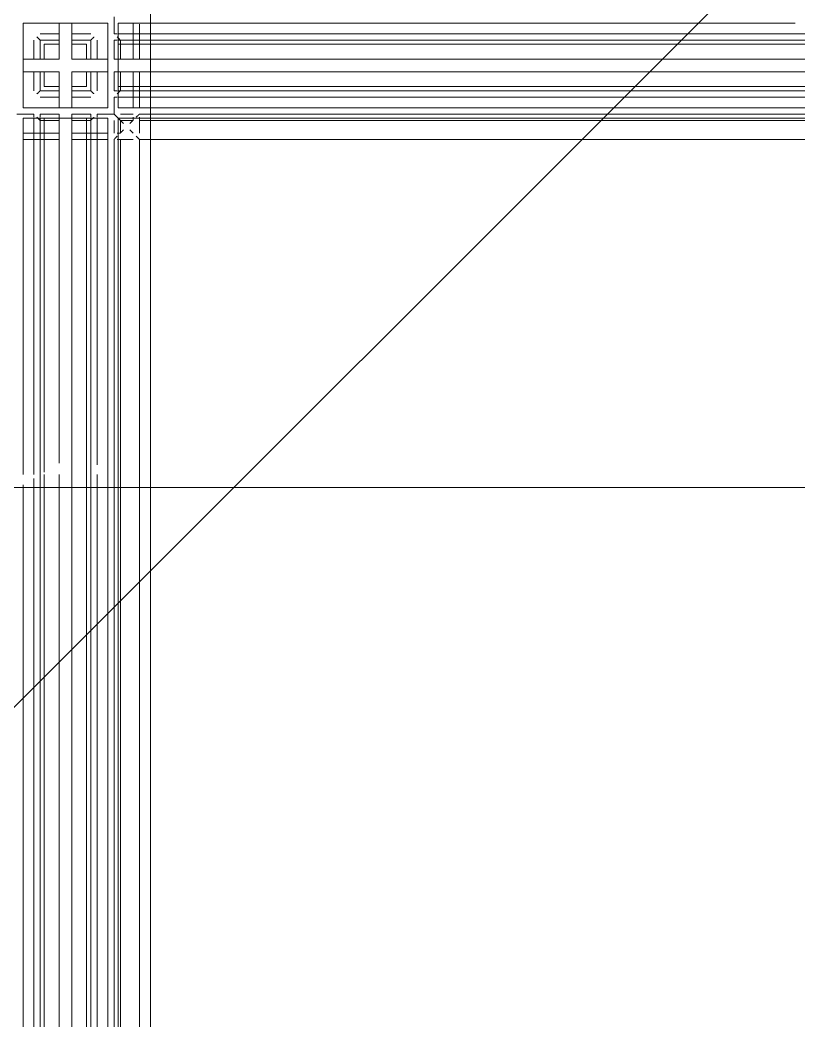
# Model space of a CAD drawing. Header units: millimetres. Extents: x -57519 to 497916, y -349472 to 446842.
# Drawn here: x 313866.2 to 314234.9, y 49255.2 to 49729 of the extents above; entities that cross this region are included whole.
import ezdxf

# ---------------------------------------------------------------- set-up
doc = ezdxf.new("R2010")
doc.units = ezdxf.units.MM
for name, color, linetype, lineweight in [('A-CLNG', 13, 'Continuous', 5), ('A-DETL-GENF', 92, 'Continuous', 5), ('A-FLOR-PATT', 8, 'Continuous', 5)]:
    doc.layers.add(name, color=color, linetype=linetype, lineweight=lineweight)

# ---------------------------------------------------------------- blocks, each defined once
blk = doc.blocks.new('Ceilings 10 - Ceilings 10-14177161-SITE COVERAGE')
at = {"layer": 'A-CLNG'}
for p, q in [((65147.29, 49730.49), (65147.29, 49722.49)), ((65104.29, 49727.49), (65144.29, 49727.49)), ((65104.29, 49687.49), (65104.29, 49727.49)), ((65104.29, 49727.49), (65104.29, 49687.49)), ((65144.29, 49727.49), (65104.29, 49727.49)), ((65121.29, 49720.99), (65121.29, 49727.49)), ((65121.29, 49727.49), (65121.29, 49710.49)), ((65121.29, 49710.49), (65121.29, 49727.49)), ((65127.29, 49727.49), (65127.29, 49720.99)), ((65127.29, 49710.49), (65127.29, 49727.49)), ((65127.29, 49727.49), (65127.29, 49710.49)), ((65144.29, 49727.49), (65144.29, 49687.49)), ((65144.29, 49687.49), (65144.29, 49727.49)), ((65149.29, 49687.49), (65149.29, 49727.49)), ((65149.29, 49727.49), (65469.67, 49727.49)), ((65149.29, 49727.49), (65149.29, 49687.49)), ((65469.67, 49727.49), (65149.29, 49727.49)), ((65156.29, 49720.99), (65156.29, 49727.16)), ((65156.29, 49727.16), (65156.29, 49710.49)), ((65159.29, 49727.02), (65159.29, 49720.99)), ((65159.29, 49710.49), (65159.29, 49727.02)), ((65109.29, 49717.49), (65109.29, 49719.49)), ((65109.29, 49710.49), (65109.29, 49719.49)), ((65114.29, 49722.49), (65112.29, 49722.49)), ((65121.29, 49722.49), (65112.29, 49722.49)), ((65112.29, 49719.49), (65121.29, 49719.49)), ((65112.29, 49710.49), (65112.29, 49719.49)), ((65112.29, 49719.49), (65121.29, 49719.49)), ((65112.29, 49719.49), (65112.29, 49710.49)), ((65121.29, 49722.49), (65114.29, 49722.49)), ((65121.29, 49722.49), (65121.29, 49717.49)), ((65121.29, 49719.49), (65121.29, 49720.99)), ((65121.29, 49717.49), (65121.29, 49719.49)), ((65136.29, 49722.49), (65127.29, 49722.49)), ((65127.29, 49717.49), (65127.29, 49722.49)), ((65134.29, 49722.49), (65127.29, 49722.49)), ((65127.29, 49720.99), (65127.29, 49719.49)), ((65127.29, 49719.49), (65136.29, 49719.49)), ((65127.29, 49719.49), (65136.29, 49719.49)), ((65127.29, 49719.49), (65127.29, 49717.49)), ((65136.29, 49722.49), (65134.29, 49722.49)), ((65136.29, 49719.49), (65136.29, 49710.49)), ((65136.29, 49710.49), (65136.29, 49719.49)), ((65139.29, 49719.49), (65139.29, 49717.49)), ((65139.29, 49710.49), (65139.29, 49719.49)), ((65147.29, 49722.49), (65148.79, 49722.49)), ((65148.79, 49719.49), (65147.29, 49719.49)), ((65147.29, 49710.49), (65147.29, 49719.49)), ((65149.29, 49722.49), (65157.79, 49722.49)), ((65159.29, 49722.49), (65149.29, 49722.49)), ((65157.79, 49719.49), (65149.29, 49719.49)), ((65149.29, 49719.49), (66009.29, 49719.49)), ((65156.29, 49722.49), (65150.29, 49722.49)), ((65151.79, 49722.49), (65150.29, 49722.49)), ((65150.29, 49719.49), (65156.29, 49719.49)), ((65150.29, 49710.49), (65150.29, 49719.49)), ((65150.29, 49719.49), (65151.79, 49719.49)), ((65154.79, 49722.49), (65151.79, 49722.49)), ((65151.79, 49719.49), (65154.79, 49719.49)), ((65156.29, 49722.49), (65154.79, 49722.49)), ((65154.79, 49719.49), (65155.85, 49719.49)), ((65155.85, 49719.49), (65156.29, 49719.49)), ((65156.29, 49719.49), (65156.29, 49720.99)), ((65157.79, 49722.49), (65158.18, 49722.49)), ((65159.29, 49719.49), (65157.79, 49719.49)), ((65158.18, 49722.49), (65159.24, 49722.49)), ((65159.24, 49722.49), (65159.29, 49722.49)), ((65999.29, 49722.49), (65159.29, 49722.49)), ((65999.29, 49722.49), (65159.29, 49722.49)), ((65159.29, 49720.99), (65159.29, 49719.49)), ((65159.29, 49719.49), (65999.29, 49719.49)), ((65109.29, 49710.49), (65109.29, 49717.49)), ((65114.29, 49717.49), (65121.29, 49717.49)), ((65114.29, 49717.49), (65114.29, 49710.49)), ((65121.29, 49717.49), (65114.29, 49717.49)), ((65114.29, 49710.49), (65114.29, 49717.49)), ((65127.29, 49717.49), (65134.29, 49717.49)), ((65134.29, 49717.49), (65127.29, 49717.49)), ((65134.29, 49717.49), (65134.29, 49710.49)), ((65134.29, 49710.49), (65134.29, 49717.49)), ((65139.29, 49717.49), (65139.29, 49710.49)), ((65149.29, 49717.49), (65751.29, 49717.49)), ((65751.29, 49717.49), (65149.29, 49717.49)), ((65110.79, 49710.49), (65104.29, 49710.49)), ((65104.29, 49710.49), (65121.29, 49710.49)), ((65121.29, 49710.49), (65104.29, 49710.49)), ((65109.29, 49710.49), (65114.29, 49710.49)), ((65112.29, 49710.49), (65110.79, 49710.49)), ((65114.29, 49710.49), (65112.29, 49710.49)), ((65127.29, 49710.49), (65144.29, 49710.49)), ((65144.29, 49710.49), (65127.29, 49710.49)), ((65136.29, 49710.49), (65134.29, 49710.49)), ((65134.29, 49710.49), (65139.29, 49710.49)), ((65136.49, 49710.49), (65136.29, 49710.49)), ((65137.79, 49710.49), (65136.49, 49710.49)), ((65144.29, 49710.49), (65137.79, 49710.49)), ((65147.29, 49710.49), (65148.79, 49710.49)), ((65149.18, 49710.49), (65148.79, 49710.49)), ((65150.29, 49710.49), (65149.18, 49710.49)), ((65149.29, 49710.49), (65156.29, 49710.49)), ((65149.29, 49710.49), (65157.79, 49710.49)), ((66009.29, 49710.49), (65149.29, 49710.49)), ((65151.79, 49710.49), (65150.29, 49710.49)), ((65154.79, 49710.49), (65151.79, 49710.49)), ((65156.29, 49710.49), (65154.79, 49710.49)), ((65157.79, 49710.49), (65159.24, 49710.49)), ((65159.24, 49710.49), (65159.29, 49710.49)), ((65159.29, 49710.49), (65999.29, 49710.49)), ((65104.29, 49704.49), (65121.29, 49704.49)), ((65104.29, 49704.49), (65110.79, 49704.49)), ((65121.29, 49704.49), (65104.29, 49704.49)), ((65114.29, 49704.49), (65109.29, 49704.49)), ((65109.29, 49697.49), (65109.29, 49704.49)), ((65109.29, 49695.49), (65109.29, 49704.49)), ((65110.79, 49704.49), (65111.85, 49704.49)), ((65111.85, 49704.49), (65112.29, 49704.49)), ((65112.29, 49695.49), (65112.29, 49704.49)), ((65112.29, 49704.49), (65114.29, 49704.49)), ((65112.29, 49704.49), (65112.29, 49695.49)), ((65114.29, 49704.49), (65114.29, 49697.49)), ((65114.29, 49697.49), (65114.29, 49704.49)), ((65121.29, 49704.49), (65121.29, 49687.49)), ((65121.29, 49687.49), (65121.29, 49704.49)), ((65127.29, 49704.49), (65144.29, 49704.49)), ((65144.29, 49704.49), (65127.29, 49704.49)), ((65127.29, 49704.49), (65127.29, 49687.49)), ((65127.29, 49687.49), (65127.29, 49704.49)), ((65139.29, 49704.49), (65134.29, 49704.49)), ((65134.29, 49704.49), (65136.29, 49704.49)), ((65134.29, 49704.49), (65134.29, 49697.49)), ((65134.29, 49697.49), (65134.29, 49704.49)), ((65136.29, 49704.49), (65136.29, 49695.49)), ((65136.29, 49704.49), (65136.73, 49704.49)), ((65136.29, 49695.49), (65136.29, 49704.49)), ((65136.73, 49704.49), (65137.79, 49704.49)), ((65137.79, 49704.49), (65144.29, 49704.49)), ((65139.29, 49704.49), (65139.29, 49697.49)), ((65139.29, 49695.49), (65139.29, 49704.49)), ((65148.79, 49704.49), (65147.29, 49704.49)), ((65147.29, 49695.49), (65147.29, 49704.49)), ((65148.79, 49704.49), (65149.18, 49704.49)), ((65149.18, 49704.49), (65149.54, 49704.49)), ((65157.79, 49704.49), (65149.29, 49704.49)), ((65149.29, 49704.49), (66009.29, 49704.49)), ((65156.29, 49704.49), (65149.29, 49704.49)), ((65149.54, 49704.49), (65150.24, 49704.49)), ((65150.24, 49704.49), (65150.29, 49704.49)), ((65150.29, 49695.49), (65150.29, 49704.49)), ((65150.29, 49704.49), (65150.49, 49704.49)), ((65150.49, 49704.49), (65151.79, 49704.49)), ((65151.79, 49704.49), (65154.79, 49704.49)), ((65154.79, 49704.49), (65156.29, 49704.49)), ((65156.29, 49704.49), (65156.29, 49687.49)), ((65158.54, 49704.49), (65157.79, 49704.49)), ((65159.24, 49704.49), (65158.54, 49704.49)), ((65159.29, 49704.49), (65159.24, 49704.49)), ((65159.29, 49687.49), (65159.29, 49704.49)), ((65999.29, 49704.49), (65159.29, 49704.49)), ((65109.29, 49695.49), (65109.29, 49697.49)), ((65121.29, 49695.49), (65112.29, 49695.49)), ((65121.29, 49695.49), (65112.29, 49695.49)), ((65114.29, 49697.49), (65121.29, 49697.49)), ((65121.29, 49697.49), (65114.29, 49697.49)), ((65121.29, 49697.49), (65121.29, 49692.49)), ((65121.29, 49695.49), (65121.29, 49697.49)), ((65121.29, 49693.99), (65121.29, 49695.49)), ((65127.29, 49697.49), (65134.29, 49697.49)), ((65127.29, 49692.49), (65127.29, 49697.49)), ((65134.29, 49697.49), (65127.29, 49697.49)), ((65127.29, 49697.49), (65127.29, 49695.49)), ((65136.29, 49695.49), (65127.29, 49695.49)), ((65127.29, 49695.49), (65127.29, 49693.99)), ((65136.29, 49695.49), (65127.29, 49695.49)), ((65139.29, 49697.49), (65139.29, 49695.49)), ((65147.29, 49695.49), (65148.79, 49695.49)), ((65149.29, 49697.49), (66009.29, 49697.49)), ((66009.29, 49697.49), (65149.29, 49697.49)), ((65149.29, 49695.49), (65157.79, 49695.49)), ((66009.29, 49695.49), (65149.29, 49695.49)), ((65156.29, 49695.49), (65150.29, 49695.49)), ((65151.79, 49695.49), (65150.29, 49695.49)), ((65154.79, 49695.49), (65151.79, 49695.49)), ((65156.29, 49695.49), (65154.79, 49695.49)), ((65156.29, 49693.99), (65156.29, 49695.49)), ((65157.79, 49695.49), (65159.29, 49695.49)), ((65999.29, 49695.49), (65159.29, 49695.49)), ((65159.29, 49695.49), (65159.29, 49695.43)), ((65159.29, 49695.43), (65159.29, 49693.99)), ((65112.29, 49692.49), (65114.29, 49692.49)), ((65121.29, 49692.49), (65112.29, 49692.49)), ((65114.29, 49692.49), (65121.29, 49692.49)), ((65121.29, 49687.49), (65121.29, 49693.99)), ((65127.29, 49693.99), (65127.29, 49687.49)), ((65127.29, 49692.49), (65134.29, 49692.49)), ((65136.29, 49692.49), (65127.29, 49692.49)), ((65134.29, 49692.49), (65136.29, 49692.49)), ((65148.04, 49692.49), (65147.29, 49692.49)), ((65147.29, 49692.49), (65147.29, 49684.49)), ((65148.4, 49692.49), (65148.04, 49692.49)), ((65148.79, 49692.49), (65148.4, 49692.49)), ((65149.29, 49692.49), (65159.29, 49692.49)), ((65157.79, 49692.49), (65149.29, 49692.49)), ((65150.29, 49692.49), (65151.79, 49692.49)), ((65156.29, 49692.49), (65150.29, 49692.49)), ((65151.79, 49692.49), (65154.79, 49692.49)), ((65154.79, 49692.49), (65156.29, 49692.49)), ((65156.29, 49687.49), (65156.29, 49693.99)), ((65159.24, 49692.49), (65157.79, 49692.49)), ((65159.29, 49692.49), (65159.24, 49692.49)), ((65159.29, 49693.99), (65159.29, 49687.49)), ((65159.29, 49692.49), (65999.29, 49692.49)), ((65999.29, 49692.49), (65159.29, 49692.49)), ((65144.29, 49687.49), (65104.29, 49687.49)), ((65144.29, 49687.49), (65104.29, 49687.49)), ((66009.29, 49687.49), (65149.29, 49687.49)), ((66009.29, 49687.49), (65149.29, 49687.49)), ((65109.29, 49684.49), (65101.29, 49684.49)), ((65144.29, 49682.49), (65104.29, 49682.49)), ((65104.29, 49682.49), (65144.29, 49682.49)), ((65104.29, 49513.87), (65104.29, 49682.49)), ((65104.29, 49513.87), (65104.29, 49682.49)), ((65109.29, 49684.49), (65109.29, 49684.28)), ((65109.29, 49684.28), (65109.29, 49684.05)), ((65109.29, 49684.05), (65109.29, 49682.99)), ((65109.29, 49682.49), (65109.29, 49673.99)), ((65109.29, 49672.49), (65109.29, 49682.49)), ((65109.29, 49681.43), (65109.29, 49681.49)), ((65109.29, 49675.49), (65109.29, 49681.49)), ((65109.29, 49681.28), (65109.29, 49681.43)), ((65109.29, 49681.05), (65109.29, 49681.28)), ((65109.29, 49680.74), (65109.29, 49681.05)), ((65109.29, 49680.37), (65109.29, 49680.74)), ((65109.29, 49679.99), (65109.29, 49680.37)), ((65121.29, 49684.49), (65112.29, 49684.49)), ((65112.29, 49684.43), (65112.29, 49684.49)), ((65112.29, 49683.74), (65112.29, 49684.43)), ((65112.29, 49682.99), (65112.29, 49683.74)), ((65112.29, 49673.99), (65112.29, 49682.49)), ((65112.29, 49682.49), (65112.29, 49513.87)), ((65112.29, 49681.49), (65121.29, 49681.49)), ((65112.29, 49675.49), (65112.29, 49681.49)), ((65112.29, 49681.49), (65112.29, 49679.99)), ((65114.29, 49682.49), (65114.29, 49514.99)), ((65114.29, 49514.99), (65114.29, 49682.49)), ((65121.29, 49684.49), (65121.29, 49684.43)), ((65121.29, 49684.43), (65121.29, 49684.28)), ((65121.29, 49684.28), (65121.29, 49683.37)), ((65121.29, 49683.37), (65121.29, 49682.99)), ((65121.29, 49682.6), (65121.29, 49682.99)), ((65121.29, 49681.49), (65121.29, 49682.6)), ((65121.29, 49682.49), (65121.29, 49673.99)), ((65121.29, 49682.49), (65121.29, 49675.49)), ((65121.29, 49519.17), (65121.29, 49682.49)), ((65121.29, 49679.99), (65121.29, 49681.49)), ((65136.29, 49684.49), (65127.29, 49684.49)), ((65127.29, 49683.74), (65127.29, 49684.49)), ((65127.29, 49682.99), (65127.29, 49683.74)), ((65127.29, 49682.99), (65127.29, 49682.6)), ((65127.29, 49682.6), (65127.29, 49681.49)), ((65127.29, 49673.99), (65127.29, 49682.49)), ((65127.29, 49682.49), (65127.29, 48782.49)), ((65127.29, 49675.49), (65127.29, 49682.49)), ((65127.29, 49681.49), (65136.29, 49681.49)), ((65127.29, 49681.49), (65127.29, 49679.99)), ((65134.29, 49682.49), (65134.29, 48782.49)), ((65134.29, 48782.49), (65134.29, 49682.49)), ((65136.29, 49684.49), (65136.29, 49684.43)), ((65136.29, 49684.43), (65136.29, 49683.74)), ((65136.29, 49683.74), (65136.29, 49682.99)), ((65136.29, 49682.49), (65136.29, 49673.99)), ((65136.29, 48782.49), (65136.29, 49682.49)), ((65136.29, 49681.49), (65136.29, 49675.49)), ((65136.29, 49681.43), (65136.29, 49681.49)), ((65136.29, 49681.28), (65136.29, 49681.43)), ((65136.29, 49681.05), (65136.29, 49681.28)), ((65136.29, 49680.37), (65136.29, 49681.05)), ((65136.29, 49679.99), (65136.29, 49680.37)), ((65147.29, 49684.49), (65139.29, 49684.49)), ((65139.29, 49684.28), (65139.29, 49684.49)), ((65139.29, 49684.05), (65139.29, 49684.28)), ((65139.29, 49683.74), (65139.29, 49684.05)), ((65139.29, 49683.37), (65139.29, 49683.74)), ((65139.29, 49682.99), (65139.29, 49683.37)), ((65139.29, 49673.99), (65139.29, 49682.49)), ((65139.29, 49682.49), (65139.29, 49672.49)), ((65139.29, 49681.49), (65139.29, 49681.43)), ((65139.29, 49675.49), (65139.29, 49681.49)), ((65139.29, 49681.43), (65139.29, 49681.05)), ((65139.29, 49681.05), (65139.29, 49680.37)), ((65139.29, 49680.37), (65139.29, 49679.99)), ((65144.29, 49682.49), (65144.29, 48782.49)), ((65144.29, 48782.49), (65144.29, 49682.49)), ((65147.29, 49679.99), (65147.29, 49681.49)), ((65147.29, 49675.49), (65147.29, 49681.49)), ((65149.29, 49682.49), (66009.29, 49682.49)), ((65149.29, 49682.49), (65156.29, 49682.49)), ((65154.79, 49682.49), (65149.29, 49682.49)), ((65149.29, 49676.99), (65149.29, 49682.49)), ((65149.29, 49682.49), (65149.29, 48782.49)), ((66009.29, 49682.49), (65149.29, 49682.49)), ((65149.29, 49682.49), (65149.29, 49675.49)), ((65149.29, 48782.49), (65149.29, 49682.49)), ((65156.29, 49684.49), (65150.29, 49684.49)), ((65151.79, 49684.49), (65150.29, 49684.49)), ((65150.29, 49681.49), (65156.29, 49681.49)), ((65150.29, 49675.49), (65150.29, 49681.49)), ((65154.79, 49684.49), (65151.79, 49684.49)), ((65156.29, 49684.49), (65154.79, 49684.49)), ((65155.85, 49682.49), (65154.79, 49682.49)), ((65156.29, 49682.49), (65155.85, 49682.49)), ((65156.29, 49682.24), (65156.29, 49682.99)), ((65156.29, 49681.69), (65156.29, 49682.24)), ((65156.29, 49681.49), (65156.29, 49681.69)), ((65999.29, 49684.49), (65159.29, 49684.49)), ((65159.29, 49682.99), (65159.29, 49681.49)), ((65159.29, 49682.49), (65999.29, 49682.49)), ((65159.29, 49676.99), (65159.29, 49682.49)), ((65999.29, 49682.49), (65159.29, 49682.49)), ((65159.29, 49681.49), (65999.29, 49681.49)), ((65159.29, 49681.49), (65159.29, 49681.43)), ((65159.29, 49681.43), (65159.29, 49681.28)), ((65159.29, 49681.28), (65159.29, 49679.99)), ((65109.29, 49676.99), (65109.29, 49679.99)), ((65109.29, 49676.6), (65109.29, 49676.99)), ((65109.29, 49675.49), (65109.29, 49676.6)), ((65112.29, 49679.99), (65112.29, 49676.99)), ((65112.29, 49676.99), (65112.29, 49675.49)), ((65121.29, 49676.99), (65121.29, 49679.99)), ((65121.29, 49675.92), (65121.29, 49676.99)), ((65121.29, 49675.49), (65121.29, 49675.92)), ((65127.29, 49679.99), (65127.29, 49676.99)), ((65127.29, 49676.99), (65127.29, 49675.49)), ((65136.29, 49676.99), (65136.29, 49679.99)), ((65136.29, 49676.6), (65136.29, 49676.99)), ((65136.29, 49675.49), (65136.29, 49676.6)), ((65139.29, 49679.99), (65139.29, 49676.99)), ((65139.29, 49676.99), (65139.29, 49676.6)), ((65139.29, 49676.6), (65139.29, 49676.24)), ((65139.29, 49676.24), (65139.29, 49675.49)), ((65147.29, 49676.99), (65147.29, 49679.99)), ((65147.29, 49676.24), (65147.29, 49676.99)), ((65147.29, 49675.54), (65147.29, 49676.24)), ((65147.29, 49675.49), (65147.29, 49675.54)), ((65149.29, 49675.49), (65149.29, 49676.99)), ((65159.29, 49679.99), (65159.29, 49676.99)), ((65159.29, 49675.49), (65159.29, 49676.99)), ((65159.29, 49676.99), (65159.29, 49675.54)), ((65159.29, 49675.54), (65159.29, 49675.49)), ((65104.54, 49675.49), (65121.29, 49675.49)), ((65110.79, 49675.49), (65104.54, 49675.49)), ((65121.29, 49672.49), (65104.64, 49672.49)), ((65104.64, 49672.49), (65110.79, 49672.49)), ((65109.29, 49673.99), (65109.29, 49673.6)), ((65109.29, 49673.6), (65109.29, 49672.54)), ((65109.29, 49672.54), (65109.29, 49672.49)), ((65109.29, 49513.87), (65109.29, 49672.49)), ((65109.29, 49513.87), (65109.29, 49672.49)), ((65112.29, 49675.49), (65110.79, 49675.49)), ((65110.79, 49672.49), (65112.24, 49672.49)), ((65112.24, 49672.49), (65112.29, 49672.49)), ((65112.29, 49672.69), (65112.29, 49673.99)), ((65112.29, 49672.49), (65112.29, 49672.69)), ((65112.29, 49513.87), (65112.29, 49672.49)), ((65121.29, 49673.99), (65121.29, 49672.49)), ((65121.29, 49672.49), (65121.29, 49519.17)), ((65127.29, 49675.49), (65144.29, 49675.49)), ((65127.29, 49672.49), (65127.29, 49673.99)), ((65144.29, 49672.49), (65127.29, 49672.49)), ((65127.29, 48782.49), (65127.29, 49672.49)), ((65136.34, 49675.49), (65136.29, 49675.49)), ((65136.29, 49673.99), (65136.29, 49673.24)), ((65136.29, 49673.24), (65136.29, 49672.92)), ((65136.29, 49672.92), (65136.29, 49672.69)), ((65136.29, 49672.69), (65136.29, 49672.54)), ((65136.29, 49672.54), (65136.29, 49672.49)), ((65136.29, 49672.49), (65136.29, 48782.49)), ((65136.29, 49672.49), (65136.34, 49672.49)), ((65137.04, 49675.49), (65136.34, 49675.49)), ((65136.34, 49672.49), (65137.79, 49672.49)), ((65137.79, 49675.49), (65137.04, 49675.49)), ((65144.29, 49675.49), (65137.79, 49675.49)), ((65137.79, 49672.49), (65144.29, 49672.49)), ((65139.29, 49672.54), (65139.29, 49673.99)), ((65139.29, 49672.49), (65139.29, 49672.54)), ((65139.29, 49672.49), (65139.29, 49518.39)), ((65139.29, 49518.39), (65139.29, 49672.49)), ((65147.29, 48782.49), (65147.29, 49672.49)), ((65149.18, 49675.49), (65148.79, 49675.49)), ((65148.79, 49672.49), (65149.18, 49672.49)), ((65149.85, 49675.49), (65149.18, 49675.49)), ((65149.18, 49672.49), (65149.85, 49672.49)), ((65154.79, 49672.49), (65149.29, 49672.49)), ((65149.29, 49672.49), (65149.29, 48782.49)), ((65149.29, 48782.49), (65149.29, 49672.49)), ((65150.29, 49675.49), (65149.85, 49675.49)), ((65149.85, 49672.49), (65150.09, 49672.49)), ((65150.09, 49672.49), (65150.24, 49672.49)), ((65150.24, 49672.49), (65150.29, 49672.49)), ((65150.29, 48782.49), (65150.29, 49672.49)), ((65150.29, 49672.49), (65150.49, 49672.49)), ((65150.49, 49672.49), (65150.73, 49672.49)), ((65150.73, 49672.49), (65151.04, 49672.49)), ((65151.04, 49672.49), (65151.79, 49672.49)), ((65151.79, 49672.49), (65154.79, 49672.49)), ((65154.79, 49672.49), (65156.29, 49672.49)), ((65155.18, 49672.49), (65154.79, 49672.49)), ((65155.54, 49672.49), (65155.18, 49672.49)), ((65156.29, 49672.49), (65155.54, 49672.49)), ((65159.29, 49672.49), (65999.29, 49672.49)), ((65159.29, 48782.49), (65159.29, 49672.49)), ((65109.29, 48782.49), (65109.29, 49512)), ((65109.29, 48782.49), (65109.29, 49512)), ((65112.29, 48782.49), (65112.29, 49513.79)), ((65112.29, 49513.79), (65112.29, 48782.49)), ((65114.29, 49513.87), (65114.29, 48782.49)), ((65114.29, 48782.49), (65114.29, 49513.87)), ((65121.29, 49513.87), (65121.29, 48782.49)), ((65121.29, 48782.49), (65121.29, 49513.87)), ((65139.29, 49513.87), (65139.29, 48782.49)), ((65139.29, 48782.49), (65139.29, 49513.87)), ((65104.29, 48782.49), (65104.29, 49509.01)), ((65104.29, 48782.49), (65104.29, 49509.01))]:
    blk.add_line(p, q, dxfattribs=at)
for points, knots in [([(65110.79, 49720.99), (65110.89, 49720.89), (65111.08, 49720.7), (65111.32, 49720.46), (65111.5, 49720.28), (65111.63, 49720.14), (65111.76, 49720.02), (65111.88, 49719.9), (65111.99, 49719.78), (65112.09, 49719.68), (65112.18, 49719.6), (65112.24, 49719.54), (65112.28, 49719.5), (65112.29, 49719.49), (65112.29, 49719.49)], [0, 0, 0, 0, 0.142857, 0.285714, 0.357143, 0.428571, 0.5, 0.571429, 0.642857, 0.714286, 0.785714, 0.857143, 0.928571, 1, 1, 1, 1]), ([(65136.29, 49719.49), (65136.29, 49719.49), (65136.3, 49719.5), (65136.34, 49719.54), (65136.41, 49719.6), (65136.49, 49719.68), (65136.59, 49719.78), (65136.7, 49719.9), (65136.82, 49720.02), (65136.95, 49720.14), (65137.08, 49720.28), (65137.27, 49720.46), (65137.5, 49720.7), (65137.7, 49720.89), (65137.79, 49720.99)], [0, 0, 0, 0, 0.071429, 0.142857, 0.214286, 0.285714, 0.357143, 0.428571, 0.5, 0.571429, 0.642857, 0.714286, 0.857143, 1, 1, 1, 1]), ([(65137.79, 49693.99), (65137.7, 49694.08), (65137.5, 49694.27), (65137.27, 49694.51), (65137.08, 49694.69), (65136.95, 49694.83), (65136.82, 49694.95), (65136.7, 49695.08), (65136.59, 49695.19), (65136.53, 49695.25), (65136.49, 49695.28)], [0, 0, 0, 0, 0.1428571, 0.2857143, 0.3571429, 0.4285714, 0.5, 0.5714286, 0.6428571, 0.7142857, 0.7142857, 0.7142857, 0.7142857]), ([(65150.95, 49680.83), (65151, 49680.78), (65151.08, 49680.69), (65151.27, 49680.51), (65151.5, 49680.27), (65151.7, 49680.08), (65151.79, 49679.99)], [0.5714286, 0.5714286, 0.5714286, 0.5714286, 0.6428571, 0.7142857, 0.8571429, 1, 1, 1, 1]), ([(65158.08, 49683.27), (65158.18, 49683.37), (65158.32, 49683.51), (65158.5, 49683.69), (65158.59, 49683.78), (65158.63, 49683.83)], [0.1428571, 0.1428571, 0.1428571, 0.1428571, 0.2857143, 0.3571429, 0.4285714, 0.4285714, 0.4285714, 0.4285714]), ([(65154.79, 49676.99), (65154.89, 49676.89), (65155.08, 49676.7), (65155.32, 49676.46), (65155.5, 49676.28), (65155.59, 49676.19), (65155.63, 49676.14)], [0, 0, 0, 0, 0.1428571, 0.2857143, 0.3571429, 0.4285714, 0.4285714, 0.4285714, 0.4285714]), ([(65156.29, 49675.49), (65156.29, 49675.49), (65156.28, 49675.5), (65156.24, 49675.54), (65156.18, 49675.6), (65156.09, 49675.68), (65155.99, 49675.78), (65155.88, 49675.9), (65155.76, 49676.02), (65155.63, 49676.14), (65155.5, 49676.28), (65155.32, 49676.46), (65155.08, 49676.7), (65154.89, 49676.89), (65154.79, 49676.99)], [0, 0, 0, 0, 0.071429, 0.142857, 0.214286, 0.285714, 0.357143, 0.428571, 0.5, 0.571429, 0.642857, 0.714286, 0.857143, 1, 1, 1, 1]), ([(65148.79, 49673.99), (65148.7, 49673.89), (65148.5, 49673.7), (65148.27, 49673.46), (65148.08, 49673.28), (65147.95, 49673.14), (65147.82, 49673.02), (65147.7, 49672.9), (65147.59, 49672.78), (65147.49, 49672.68), (65147.41, 49672.6), (65147.36, 49672.56), (65147.35, 49672.54)], [0, 0, 0, 0, 0.1428571, 0.2857143, 0.3571429, 0.4285714, 0.5, 0.5714286, 0.6428571, 0.7142857, 0.7857143, 0.8571429, 0.8571429, 0.8571429, 0.8571429]), ([(65159.09, 49672.69), (65159.06, 49672.72), (65158.99, 49672.78), (65158.88, 49672.9), (65158.76, 49673.02), (65158.63, 49673.14), (65158.5, 49673.28), (65158.32, 49673.46), (65158.08, 49673.7), (65157.89, 49673.89), (65157.79, 49673.99)], [0.2857143, 0.2857143, 0.2857143, 0.2857143, 0.3571429, 0.4285714, 0.5, 0.5714286, 0.6428571, 0.7142857, 0.8571429, 1, 1, 1, 1]), ([(65157.79, 49673.99), (65157.89, 49673.89), (65158.08, 49673.7), (65158.32, 49673.46), (65158.5, 49673.28), (65158.63, 49673.14), (65158.76, 49673.02), (65158.88, 49672.9), (65158.99, 49672.78), (65159.09, 49672.68), (65159.18, 49672.6), (65159.22, 49672.56), (65159.24, 49672.54)], [0, 0, 0, 0, 0.1428571, 0.2857143, 0.3571429, 0.4285714, 0.5, 0.5714286, 0.6428571, 0.7142857, 0.7857143, 0.8571429, 0.8571429, 0.8571429, 0.8571429])]:
    blk.add_open_spline(points, degree=3, knots=knots, dxfattribs=at)
for points in [[(65148.79, 49720.99), (65148.89, 49720.89), (65149.08, 49720.7), (65149.27, 49720.51), (65149.36, 49720.41)], [(65149.36, 49720.41), (65149.41, 49720.37), (65149.5, 49720.28), (65149.63, 49720.14), (65149.76, 49720.02), (65149.88, 49719.9), (65149.99, 49719.78), (65150.09, 49719.68), (65150.18, 49719.6), (65150.24, 49719.54), (65150.28, 49719.5), (65150.29, 49719.49), (65150.29, 49719.49)], [(65111.36, 49694.56), (65111.27, 49694.46), (65111.08, 49694.27), (65110.89, 49694.08), (65110.79, 49693.99)], [(65111.88, 49695.07), (65111.84, 49695.04), (65111.76, 49694.95), (65111.63, 49694.83), (65111.5, 49694.69), (65111.41, 49694.6), (65111.36, 49694.56)], [(65112.09, 49695.28), (65112.06, 49695.25), (65111.99, 49695.19), (65111.92, 49695.11), (65111.88, 49695.07)], [(65112.29, 49695.49), (65112.29, 49695.49), (65112.28, 49695.48), (65112.24, 49695.43), (65112.18, 49695.37), (65112.12, 49695.31), (65112.09, 49695.28)], [(65136.49, 49695.28), (65136.46, 49695.31), (65136.41, 49695.37), (65136.34, 49695.43), (65136.3, 49695.48), (65136.29, 49695.49), (65136.29, 49695.49)], [(65149.36, 49694.56), (65149.27, 49694.46), (65149.18, 49694.37), (65149.08, 49694.27)], [(65150.29, 49695.49), (65150.29, 49695.49), (65150.28, 49695.48), (65150.24, 49695.43), (65150.18, 49695.37), (65150.09, 49695.29), (65149.99, 49695.19), (65149.88, 49695.08), (65149.76, 49694.95), (65149.63, 49694.83), (65149.5, 49694.69), (65149.41, 49694.6), (65149.36, 49694.56)], [(65149.08, 49694.27), (65148.99, 49694.18), (65148.89, 49694.08), (65148.79, 49693.99)], [(65110.79, 49682.99), (65110.89, 49682.89), (65110.99, 49682.79), (65111.08, 49682.7)], [(65111.08, 49682.7), (65111.18, 49682.6), (65111.27, 49682.51), (65111.36, 49682.41)], [(65111.36, 49682.41), (65111.41, 49682.37), (65111.5, 49682.28), (65111.63, 49682.14), (65111.76, 49682.02), (65111.88, 49681.9), (65111.99, 49681.78), (65112.09, 49681.68), (65112.18, 49681.6), (65112.24, 49681.54), (65112.28, 49681.5), (65112.29, 49681.49), (65112.29, 49681.49)], [(65136.29, 49681.49), (65136.29, 49681.49), (65136.3, 49681.5), (65136.34, 49681.54), (65136.41, 49681.6), (65136.49, 49681.68), (65136.59, 49681.78), (65136.7, 49681.9), (65136.82, 49682.02), (65136.95, 49682.14), (65137.08, 49682.28), (65137.18, 49682.37), (65137.22, 49682.41)], [(65137.22, 49682.41), (65137.31, 49682.51), (65137.41, 49682.6), (65137.5, 49682.7)], [(65137.5, 49682.7), (65137.6, 49682.79), (65137.7, 49682.89), (65137.79, 49682.99)], [(65147.29, 49684.49), (65147.29, 49684.49), (65147.3, 49684.48), (65147.34, 49684.43), (65147.41, 49684.37), (65147.49, 49684.29), (65147.59, 49684.19), (65147.7, 49684.08), (65147.82, 49683.95), (65147.95, 49683.83), (65148.08, 49683.69), (65148.18, 49683.6), (65148.22, 49683.56)], [(65148.22, 49683.56), (65148.31, 49683.46), (65148.41, 49683.37), (65148.5, 49683.27)], [(65148.5, 49683.27), (65148.6, 49683.18), (65148.7, 49683.08), (65148.79, 49682.99)], [(65148.79, 49682.99), (65148.89, 49682.89), (65149.08, 49682.7), (65149.27, 49682.51), (65149.36, 49682.41)], [(65149.36, 49682.41), (65149.41, 49682.37), (65149.5, 49682.28), (65149.63, 49682.14), (65149.76, 49682.02), (65149.88, 49681.9), (65149.99, 49681.78), (65150.09, 49681.68), (65150.18, 49681.6), (65150.24, 49681.54), (65150.28, 49681.5), (65150.29, 49681.49), (65150.29, 49681.49)], [(65150.29, 49681.49), (65150.29, 49681.49), (65150.3, 49681.48), (65150.33, 49681.45), (65150.35, 49681.43)], [(65150.35, 49681.43), (65150.36, 49681.41), (65150.41, 49681.37), (65150.49, 49681.29), (65150.59, 49681.19), (65150.7, 49681.08), (65150.82, 49680.95), (65150.91, 49680.87), (65150.95, 49680.83)], [(65154.79, 49679.99), (65154.89, 49680.08), (65154.99, 49680.18), (65155.08, 49680.27)], [(65155.08, 49680.27), (65155.18, 49680.37), (65155.27, 49680.46), (65155.36, 49680.56)], [(65155.36, 49680.56), (65155.41, 49680.6), (65155.5, 49680.69), (65155.63, 49680.83), (65155.76, 49680.95), (65155.88, 49681.08), (65155.99, 49681.19), (65156.09, 49681.29), (65156.18, 49681.37), (65156.24, 49681.43), (65156.28, 49681.48), (65156.29, 49681.49), (65156.29, 49681.49)], [(65157.79, 49682.99), (65157.89, 49683.08), (65157.99, 49683.18), (65158.08, 49683.27)], [(65158.63, 49683.83), (65158.68, 49683.87), (65158.76, 49683.95), (65158.84, 49684.04), (65158.88, 49684.07)], [(65158.88, 49684.07), (65158.92, 49684.11), (65158.99, 49684.19), (65159.06, 49684.25), (65159.09, 49684.28)], [(65159.09, 49684.28), (65159.12, 49684.31), (65159.18, 49684.37), (65159.22, 49684.41), (65159.24, 49684.43)], [(65159.24, 49684.43), (65159.26, 49684.45), (65159.28, 49684.48), (65159.29, 49684.49), (65159.29, 49684.49)], [(65151.22, 49676.41), (65151.18, 49676.37), (65151.08, 49676.28), (65150.95, 49676.14), (65150.82, 49676.02), (65150.7, 49675.9), (65150.59, 49675.78), (65150.49, 49675.68), (65150.41, 49675.6), (65150.34, 49675.54), (65150.3, 49675.5), (65150.29, 49675.49), (65150.29, 49675.49)], [(65151.79, 49676.99), (65151.7, 49676.89), (65151.5, 49676.7), (65151.32, 49676.51), (65151.22, 49676.41)], [(65155.63, 49676.14), (65155.68, 49676.1), (65155.76, 49676.02), (65155.88, 49675.9), (65155.99, 49675.78), (65156.09, 49675.68), (65156.18, 49675.6), (65156.24, 49675.54), (65156.28, 49675.5), (65156.29, 49675.49), (65156.29, 49675.49)], [(65147.35, 49672.54), (65147.33, 49672.52), (65147.3, 49672.5), (65147.29, 49672.49), (65147.29, 49672.49)], [(65159.24, 49672.54), (65159.22, 49672.56), (65159.18, 49672.6), (65159.12, 49672.66), (65159.09, 49672.69)], [(65159.29, 49672.49), (65159.29, 49672.49), (65159.28, 49672.5), (65159.26, 49672.52), (65159.24, 49672.54)], [(65159.24, 49672.54), (65159.26, 49672.52), (65159.28, 49672.5), (65159.29, 49672.49), (65159.29, 49672.49)]]:
    blk.add_open_spline(points, degree=3, dxfattribs=at)

msp = doc.modelspace()

# ---------------------------------------------------------------- hatches: boundary and pattern name
at = {"layer": 'A-DETL-GENF'}
h = msp.add_hatch(dxfattribs=at)
h.set_pattern_fill('FP_40', color=250, style=0, pattern_type=2)
h.set_pattern_definition([(45, (248763.4, 0), (-1257.236, 1257.236), []), (45, (248763.4, 1905), (-1257.236, 1257.236), [])])
h.paths.add_polyline_path([(325750.11, -8642.51), (328562.73, -8642.51), (328562.73, 4657.49), (341312.73, 4657.49), (341312.73, 30557.49), (342712.73, 30557.49), (342712.73, 48907.68), (339962.73, 48907.68), (339962.73, 52157.49), (338962.73, 52157.49), (338962.73, 53757.49), (297512.73, 53757.49), (297512.73, 52247.49), (286277.73, 52247.49), (286277.73, 34407.49), (285902.73, 34407.49), (285902.73, 7407.49), (286277.73, 7407.49), (286277.73, -2267.51), (315555.23, -2267.51), (315555.23, -8642.51), (321257.06, -8642.51)], flags=0)
at = {"layer": 'A-FLOR-PATT'}
h = msp.add_hatch(dxfattribs=at)
h.set_pattern_fill('FP_20', color=256, style=0, pattern_type=2)
h.set_pattern_definition([(90, (321127.73, 26107.5), (-600, 4e-14), []), (180, (321127.73, 26107.5), (4e-14, -300), [])])
h.paths.add_polyline_path([(318727.73, 40207.49), (319852.73, 40207.49), (319852.73, 42282.49), (318727.73, 42282.49), (318727.73, 40387.09)], flags=0)
h.paths.add_polyline_path([(319502.73, 40919.99), (319470.38, 40924.24), (319423.3, 40949.72), (319406.21, 40967.2), (319391.37, 40989.99), (319381.48, 41016.52), (319377.73, 41044.99), (319381.99, 41077.34), (319407.47, 41124.41), (319423.3, 41140.25), (319447.73, 41156.35), (319474.26, 41166.24), (319502.73, 41169.99), (319552.88, 41158.35), (319582.16, 41140.25), (319602.73, 41118.24), (319615.9, 41095.61), (319623.98, 41073.46), (319627.73, 41044.99), (319623.47, 41012.63), (319598, 40965.56), (319580.51, 40948.46), (319557.73, 40933.63), (319531.2, 40923.73)], flags=0)
h.paths.add_polyline_path([(319502.73, 41878.32), (319470.38, 41882.57), (319423.3, 41908.05), (319406.21, 41925.53), (319391.37, 41948.32), (319381.48, 41974.85), (319377.73, 42003.32), (319381.99, 42035.67), (319407.47, 42082.74), (319423.3, 42098.58), (319447.73, 42114.68), (319474.26, 42124.57), (319502.73, 42128.32), (319552.88, 42116.68), (319582.16, 42098.58), (319602.73, 42076.57), (319615.9, 42053.94), (319623.98, 42031.79), (319627.73, 42003.32), (319623.47, 41970.96), (319598, 41923.89), (319580.51, 41906.79), (319557.73, 41891.96), (319531.2, 41882.06)], flags=0)
h.paths.add_polyline_path([(319502.73, 42882.49), (319470.38, 42886.74), (319423.3, 42912.22), (319406.21, 42929.7), (319391.71, 42951.68), (319381.48, 42979.02), (319379.24, 43018.94), (319381.99, 43039.84), (319407.47, 43086.91), (319423.3, 43102.75), (319447.73, 43118.85), (319474.26, 43128.74), (319502.73, 43132.49), (319552.88, 43120.85), (319582.16, 43102.75), (319599.26, 43085.27), (319615.9, 43058.11), (319623.98, 43035.96), (319627.73, 43007.49), (319623.47, 42975.13), (319598, 42928.06), (319580.51, 42910.96), (319557.73, 42896.13), (319531.2, 42886.23)], flags=0)
h.paths.add_polyline_path([(313944.23, 42882.49), (317127.73, 42882.49), (317127.73, 44132.49), (317277.73, 44128.64), (317277.73, 42882.49), (319852.73, 42882.49), (319852.73, 44957.49), (318727.73, 44957.49), (318732.95, 43632.49), (318733.73, 43632.49), (318733.73, 43538.49), (318927.73, 43538.49), (318927.73, 43532.49), (318527.73, 43532.49), (318527.73, 44957.49), (312652.73, 44957.49), (312652.73, 42882.49), (313944.17, 42882.49)], flags=0)
h.paths.add_polyline_path([(317902.73, 43182.49), (317870.38, 43186.74), (317823.3, 43212.22), (317806.21, 43229.7), (317791.37, 43252.49), (317781.48, 43279.02), (317777.73, 43307.49), (317781.99, 43339.84), (317807.47, 43386.91), (317823.3, 43402.75), (317847.73, 43418.85), (317887.28, 43430.45), (317902.73, 43432.49), (317952.88, 43420.85), (317982.16, 43402.75), (317999.26, 43385.27), (318015.9, 43358.11), (318024.61, 43331.21), (318027.73, 43307.49), (318023.47, 43275.13), (317998, 43228.06), (317980.51, 43210.96), (317957.73, 43196.13), (317931.2, 43186.23)], flags=0)
h.paths.add_polyline_path([(316602.73, 43232.49), (316565.23, 43242.53), (316537.78, 43269.99), (316527.73, 43307.49), (316537.78, 43344.99), (316565.23, 43372.44), (316602.73, 43382.49), (316640.23, 43372.44), (316667.68, 43344.99), (316677.73, 43307.49), (316667.68, 43269.99), (316640.23, 43242.53), (316618.26, 43234.53)], flags=0)
h.paths.add_polyline_path([(315552.73, 43232.49), (315515.23, 43242.53), (315487.78, 43269.99), (315477.73, 43307.49), (315488.42, 43345.82), (315515.23, 43372.44), (315552.73, 43382.49), (315590.23, 43372.44), (315617.68, 43344.99), (315627.73, 43307.49), (315617.68, 43269.99), (315590.23, 43242.53), (315568.26, 43234.53)], flags=0)
h.paths.add_polyline_path([(314502.73, 43232.49), (314465.23, 43242.53), (314437.78, 43269.99), (314427.73, 43307.49), (314437.78, 43344.99), (314465.23, 43372.44), (314502.73, 43382.49), (314540.23, 43372.44), (314567.68, 43344.99), (314577.73, 43307.49), (314567.68, 43269.99), (314540.23, 43242.53), (314517.5, 43234.43)], flags=0)
h.paths.add_polyline_path([(313302.73, 43232.49), (313265.23, 43242.53), (313237.78, 43269.99), (313227.73, 43307.49), (313237.78, 43344.99), (313265.23, 43372.44), (313302.73, 43382.49), (313340.23, 43372.44), (313367.68, 43344.99), (313377.73, 43307.49), (313367.68, 43269.99), (313340.23, 43242.53), (313307.72, 43233.14)], flags=0)
h.paths.add_polyline_path([(319502.73, 43990.82), (319470.38, 43995.08), (319423.3, 44020.56), (319405.17, 44039.39), (319391.37, 44060.82), (319381.48, 44087.35), (319377.73, 44115.82), (319381.99, 44148.17), (319407.47, 44195.25), (319427.69, 44214.45), (319447.73, 44227.18), (319474.26, 44237.07), (319502.73, 44240.82), (319552.88, 44229.19), (319582.16, 44211.08), (319599.5, 44193.29), (319615.9, 44166.45), (319623.98, 44144.29), (319627.73, 44115.82), (319623.47, 44083.47), (319598, 44036.39), (319580.51, 44019.3), (319557.73, 44004.46), (319531.2, 43994.57)], flags=0)
h.paths.add_polyline_path([(317024.03, 44166.73), (317024.01, 44166.74), (317044.84, 44166.73)], flags=0)
h.paths.add_polyline_path([(317902.73, 44682.49), (317870.38, 44686.74), (317823.3, 44712.22), (317806.21, 44729.7), (317791.37, 44752.49), (317781.48, 44779.02), (317777.73, 44807.49), (317781.99, 44839.84), (317807.47, 44886.91), (317823.3, 44902.75), (317847.73, 44918.85), (317887.28, 44930.45), (317902.73, 44932.49), (317952.88, 44920.85), (317982.16, 44902.75), (317999.26, 44885.27), (318015.9, 44858.11), (318023.98, 44835.96), (318027.18, 44803.27), (318023.47, 44775.13), (317998, 44728.06), (317980.51, 44710.96), (317957.73, 44696.13), (317931.2, 44686.23)], flags=0)
h.paths.add_polyline_path([(315552.73, 44682.49), (315520.38, 44686.74), (315473.3, 44712.22), (315456.21, 44729.7), (315441.37, 44752.49), (315431.48, 44779.02), (315427.73, 44807.49), (315431.99, 44839.84), (315458, 44887.6), (315479.62, 44907.6), (315497.73, 44918.85), (315524.26, 44928.74), (315552.73, 44932.49), (315602.88, 44920.85), (315632.16, 44902.75), (315649.26, 44885.27), (315665.9, 44858.11), (315673.98, 44835.96), (315675.12, 44787.66), (315673.47, 44775.13), (315648, 44728.06), (315630.51, 44710.96), (315607.73, 44696.13), (315581.2, 44686.23)], flags=0)
h.paths.add_polyline_path([(316602.73, 44682.49), (316570.38, 44686.74), (316523.3, 44712.22), (316506.21, 44729.7), (316491.37, 44752.49), (316481.48, 44779.02), (316477.73, 44807.49), (316483.21, 44842.78), (316507.47, 44886.91), (316523.3, 44902.75), (316547.73, 44918.85), (316577.73, 44929.19), (316602.73, 44932.49), (316652.88, 44920.85), (316682.16, 44902.75), (316699.26, 44885.27), (316715.9, 44858.11), (316723.98, 44835.96), (316727.18, 44803.27), (316723.47, 44775.13), (316698, 44728.06), (316680.51, 44710.96), (316657.73, 44696.13), (316631.2, 44686.23)], flags=0)
h.paths.add_polyline_path([(313302.73, 44682.49), (313270.38, 44686.74), (313223.3, 44712.22), (313206.21, 44729.7), (313191.37, 44752.49), (313181.48, 44779.02), (313177.73, 44807.49), (313181.99, 44839.84), (313207.47, 44886.91), (313223.3, 44902.75), (313247.73, 44918.85), (313275.25, 44928.87), (313302.73, 44932.49), (313352.88, 44920.85), (313382.16, 44902.75), (313399.26, 44885.27), (313415.9, 44858.11), (313423.98, 44835.96), (313427.18, 44803.27), (313419.36, 44765.21), (313398, 44728.06), (313380.51, 44710.96), (313357.73, 44696.13), (313331.2, 44686.23)], flags=0)
h.paths.add_polyline_path([(314502.73, 44687.49), (314470.38, 44691.74), (314423.3, 44717.22), (314406.21, 44734.7), (314391.37, 44757.49), (314381.48, 44784.02), (314377.73, 44812.49), (314381.99, 44844.84), (314407.47, 44891.91), (314423.3, 44907.75), (314447.73, 44923.85), (314474.26, 44933.74), (314517.5, 44935.54), (314552.88, 44925.85), (314582.16, 44907.75), (314599.26, 44890.27), (314615.9, 44863.11), (314623.98, 44840.96), (314626.52, 44803.27), (314623.47, 44780.13), (314598, 44733.06), (314580.51, 44715.96), (314557.73, 44701.13), (314517.5, 44689.43)], flags=0)
h.paths.add_polyline_path([(316577.73, 45557.49), (316627.73, 45557.49), (316627.73, 45882.49), (314027.73, 45882.49), (314027.73, 45557.49), (316483.21, 45557.49)], flags=0)
h.paths.add_polyline_path([(318727.73, 45557.49), (319852.73, 45557.49), (319852.73, 48182.49), (313963.84, 48182.49), (313963.84, 46682.49), (317277.73, 46682.49), (317277.73, 47032.49), (318627.73, 47032.49), (318627.73, 47038.49), (318721.73, 47038.49), (318721.73, 47232.49), (318727.73, 47232.49), (318727.73, 45686.51)], flags=0)
h.paths.add_polyline_path([(316103.74, 45686.51), (316103.73, 45686.51), (316103.73, 45882.49)], flags=0)
h.paths.add_polyline_path([(319502.73, 46324.15), (319470.38, 46328.41), (319423.3, 46353.89), (319406.21, 46371.37), (319391.37, 46394.15), (319381.48, 46420.68), (319377.73, 46449.15), (319381.99, 46481.5), (319407.47, 46528.58), (319423.3, 46544.41), (319447.73, 46560.51), (319474.26, 46570.4), (319502.73, 46574.15), (319552.88, 46562.52), (319582.16, 46544.41), (319599.26, 46526.93), (319615.9, 46499.78), (319623.98, 46477.62), (319627.73, 46449.15), (319623.47, 46416.8), (319598, 46369.72), (319580.51, 46352.62), (319557.73, 46337.79), (319531.2, 46327.9)], flags=0)
h.paths.add_polyline_path([(313009.41, 46382.49), (313813.84, 46382.49), (313813.84, 48182.49), (312652.73, 48182.49), (312652.73, 46382.49), (313009.29, 46382.49)], flags=0)
h.paths.add_polyline_path([(317198.71, 47047.68), (317198.7, 47047.69), (317227.73, 47047.69)], flags=0)
h.paths.add_polyline_path([(314829.69, 47747.4), (314829.68, 47747.4), (314829.68, 47963.21)], flags=0)
h.paths.add_polyline_path([(314829.69, 47452.99), (314829.68, 47452.99), (314829.69, 47747.4)], flags=0)
h.paths.add_polyline_path([(314829.69, 47388.8), (314829.68, 47388.81), (314829.69, 47452.99)], flags=0)
h.paths.add_polyline_path([(314823.69, 47747.4), (314823.68, 47747.4), (314823.68, 47965.53)], flags=0)
h.paths.add_polyline_path([(314823.69, 47452.99), (314823.68, 47452.99), (314823.69, 47747.4)], flags=0)
h.paths.add_polyline_path([(314823.69, 47390.99), (314823.68, 47390.99), (314823.69, 47452.99)], flags=0)
h.paths.add_polyline_path([(314785.69, 47747.4), (314785.68, 47747.4), (314785.68, 47980.22)], flags=0)
h.paths.add_polyline_path([(314785.69, 47452.99), (314785.68, 47452.99), (314785.69, 47747.4)], flags=0)
h.paths.add_polyline_path([(314785.69, 47404.84), (314785.68, 47404.85), (314785.69, 47452.99)], flags=0)
h.paths.add_polyline_path([(314771.69, 47747.4), (314771.68, 47747.4), (314771.68, 47985.63)], flags=0)
h.paths.add_polyline_path([(314771.69, 47452.99), (314771.68, 47452.99), (314771.69, 47747.4)], flags=0)
h.paths.add_polyline_path([(314771.69, 47409.95), (314771.68, 47409.95), (314771.69, 47452.99)], flags=0)
h.paths.add_polyline_path([(312965.69, 47747.4), (312965.68, 47747.4), (312965.68, 48041.81)], flags=0)
h.paths.add_polyline_path([(312951.69, 47747.4), (312951.68, 47747.4), (312951.68, 48041.81)], flags=0)
h.paths.add_polyline_path([(313009.69, 47747.4), (313009.68, 47747.4), (313009.68, 48041.81)], flags=0)
h.paths.add_polyline_path([(313009.69, 47452.99), (313009.68, 47452.99), (313009.69, 47747.4)], flags=0)
h.paths.add_polyline_path([(313003.69, 47747.4), (313003.68, 47747.4), (313003.68, 48041.81)], flags=0)
h.paths.add_polyline_path([(313003.69, 47452.99), (313003.68, 47452.99), (313003.69, 47747.4)], flags=0)
h.paths.add_polyline_path([(319502.73, 47532.49), (319470.38, 47536.74), (319423.3, 47562.22), (319405.62, 47580.47), (319391.37, 47602.49), (319381.48, 47629.02), (319377.73, 47657.49), (319381.99, 47689.84), (319407.47, 47736.91), (319423.3, 47752.75), (319447.73, 47768.85), (319474.26, 47778.74), (319502.73, 47782.49), (319552.88, 47770.85), (319582.16, 47752.75), (319599.84, 47734.51), (319615.9, 47708.11), (319623.98, 47685.96), (319627.73, 47657.49), (319623.47, 47625.13), (319598, 47578.06), (319580.51, 47560.96), (319557.73, 47546.13), (319531.2, 47536.23)], flags=0)
h.paths.add_polyline_path([(317982.73, 47532.49), (317950.38, 47536.74), (317903.3, 47562.22), (317887.28, 47578.3), (317871.37, 47602.49), (317861.48, 47629.02), (317857.73, 47657.49), (317861.99, 47689.84), (317887.47, 47736.91), (317905.27, 47754.26), (317927.73, 47768.85), (317954.26, 47778.74), (317982.73, 47782.49), (318033.56, 47770.57), (318062.16, 47752.75), (318079.26, 47735.27), (318095.9, 47708.11), (318103.98, 47685.96), (318107.73, 47657.49), (318103.47, 47625.13), (318078, 47578.06), (318060.51, 47560.96), (318037.73, 47546.13), (318011.2, 47536.23)], flags=0)
h.paths.add_polyline_path([(316162.73, 47532.49), (316130.38, 47536.74), (316083.3, 47562.22), (316066.21, 47579.7), (316051.37, 47602.49), (316041.48, 47629.02), (316037.73, 47657.49), (316041.99, 47689.84), (316067.47, 47736.91), (316083.3, 47752.75), (316107.73, 47768.85), (316145.78, 47780.25), (316162.73, 47782.49), (316202.39, 47775.2), (316242.16, 47752.75), (316259.26, 47735.27), (316275.9, 47708.11), (316283.98, 47685.96), (316287.73, 47657.49), (316283.47, 47625.13), (316258, 47578.06), (316240.51, 47560.96), (316217.73, 47546.13), (316191.2, 47536.23)], flags=0)
h.paths.add_polyline_path([(314342.73, 47532.49), (314310.38, 47536.74), (314263.3, 47562.22), (314246.21, 47579.7), (314229.2, 47607.73), (314221.48, 47629.02), (314217.73, 47657.49), (314221.99, 47689.84), (314247.47, 47736.91), (314263.3, 47752.75), (314287.73, 47768.85), (314314.26, 47778.74), (314342.73, 47782.49), (314392.88, 47770.85), (314422.16, 47752.75), (314439.26, 47735.27), (314455.9, 47708.11), (314463.98, 47685.96), (314467.73, 47657.49), (314463.47, 47625.13), (314438, 47578.06), (314420.51, 47560.96), (314397.73, 47546.13), (314371.2, 47536.23)], flags=0)
h.paths.add_polyline_path([(313427.73, 47582.49), (313390.23, 47592.53), (313362.78, 47619.99), (313352.73, 47657.49), (313362.78, 47694.99), (313390.23, 47722.44), (313427.73, 47732.49), (313465.23, 47722.44), (313492.68, 47694.99), (313502.73, 47657.49), (313492.68, 47619.99), (313465.23, 47592.53), (313443.26, 47584.53)], flags=0)
h.paths.add_polyline_path([(312652.73, 48782.49), (319852.73, 48782.49), (319852.73, 49002.41), (319841.2, 48998.73), (319812.73, 48994.99), (319780.38, 48999.24), (319733.3, 49024.72), (319716.21, 49042.2), (319701.37, 49064.99), (319691.48, 49091.52), (319687.73, 49119.99), (319691.99, 49152.34), (319717.47, 49199.41), (319738.79, 49219.46), (319757.73, 49231.35), (319784.26, 49241.24), (319812.73, 49244.99), (319852.73, 49244.99), (319850.23, 50182.53), (319812.73, 50172.49), (319775.23, 50182.53), (319747.78, 50209.99), (319737.84, 50248.33), (319747.78, 50284.99), (319775.23, 50312.44), (319812.73, 50322.49), (319850.25, 50312.42), (319852.73, 50312.75), (319852.73, 50982.49), (312652.73, 50982.49), (312652.73, 48925.05)], flags=0)
h.paths.add_polyline_path([(317982.73, 48994.99), (317950.38, 48999.24), (317903.3, 49024.72), (317887.28, 49040.8), (317871.37, 49064.99), (317861.48, 49091.52), (317857.73, 49119.99), (317861.99, 49152.34), (317887.47, 49199.41), (317908.79, 49219.46), (317927.73, 49231.35), (317954.26, 49241.24), (317982.73, 49244.99), (318032.88, 49233.35), (318062.16, 49215.25), (318079.26, 49197.77), (318095.9, 49170.61), (318103.98, 49148.46), (318107.73, 49119.99), (318103.47, 49087.63), (318078, 49040.56), (318060.51, 49023.46), (318037.73, 49008.63), (318011.2, 48998.73)], flags=0)
h.paths.add_polyline_path([(317072.73, 48994.99), (317040.38, 48999.24), (316993.3, 49024.72), (316976.21, 49042.2), (316961.37, 49064.99), (316951.48, 49091.52), (316947.73, 49119.99), (316951.99, 49152.34), (316977.47, 49199.41), (316998.79, 49219.46), (317017.73, 49231.35), (317044.26, 49241.24), (317072.73, 49244.99), (317122.88, 49233.35), (317152.16, 49215.25), (317169.26, 49197.77), (317185.9, 49170.61), (317193.98, 49148.46), (317197.73, 49119.99), (317193.47, 49087.63), (317168, 49040.56), (317150.51, 49023.46), (317127.73, 49008.63), (317101.2, 48998.73)], flags=0)
h.paths.add_polyline_path([(315242.73, 48994.99), (315210.38, 48999.24), (315163.3, 49024.72), (315146.21, 49042.2), (315131.37, 49064.99), (315121.48, 49091.52), (315117.73, 49119.99), (315121.99, 49152.34), (315147.47, 49199.41), (315168.79, 49219.46), (315187.73, 49231.35), (315214.26, 49241.24), (315242.73, 49244.99), (315292.88, 49233.35), (315322.16, 49215.25), (315339.26, 49197.77), (315355.9, 49170.61), (315363.98, 49148.46), (315367.73, 49119.99), (315359.95, 49079.12), (315338, 49040.56), (315320.51, 49023.46), (315297.73, 49008.63), (315271.2, 48998.73)], flags=0)
h.paths.add_polyline_path([(316162.73, 48994.99), (316130.38, 48999.24), (316083.3, 49024.72), (316066.21, 49042.2), (316051.37, 49064.99), (316041.48, 49091.52), (316037.73, 49119.99), (316045.1, 49159.84), (316067.47, 49199.41), (316088.79, 49219.46), (316107.73, 49231.35), (316134.26, 49241.24), (316162.73, 49244.99), (316202.39, 49237.7), (316242.16, 49215.25), (316259.26, 49197.77), (316275.9, 49170.61), (316283.98, 49148.46), (316287.73, 49119.99), (316283.47, 49087.63), (316258, 49040.56), (316240.51, 49023.46), (316217.73, 49008.63), (316191.2, 48998.73)], flags=0)
h.paths.add_polyline_path([(314342.73, 48994.99), (314310.38, 48999.24), (314263.3, 49024.72), (314246.21, 49042.2), (314231.37, 49064.99), (314221.48, 49091.52), (314217.73, 49119.99), (314221.99, 49152.34), (314247.47, 49199.41), (314268.79, 49219.46), (314287.73, 49231.35), (314314.26, 49241.24), (314342.73, 49244.99), (314392.88, 49233.35), (314422.16, 49215.25), (314439.26, 49197.77), (314455.9, 49170.61), (314463.98, 49148.46), (314467.73, 49119.99), (314463.47, 49087.63), (314438, 49040.56), (314420.51, 49023.46), (314397.73, 49008.63), (314371.2, 48998.73)], flags=0)
h.paths.add_polyline_path([(316631.23, 49675.52), (316631.23, 49675.54), (316637.73, 49675.54)], flags=0)
h.paths.add_polyline_path([(318417.73, 49675.52), (318417.73, 49675.54), (318424.23, 49675.54)], flags=0)
h.paths.add_polyline_path([(316597.73, 49675.52), (316597.73, 49675.54), (316604.23, 49675.54)], flags=0)
h.paths.add_polyline_path([(316764.02, 49675.52), (316764.02, 49675.54), (316957.21, 49675.53)], flags=0)
h.paths.add_polyline_path([(316652.68, 49675.52), (316652.73, 49675.54), (316652.72, 49675.52)], flags=0)
h.paths.add_polyline_path([(317044.84, 49675.52), (317044.84, 49675.54), (317325.65, 49675.52)], flags=0)
h.paths.add_polyline_path([(318451.23, 49675.52), (318451.23, 49675.54), (318457.73, 49675.54)], flags=0)
h.paths.add_polyline_path([(316483.21, 49675.52), (316483.21, 49675.54), (316582.73, 49675.52)], flags=0)
h.paths.add_polyline_path([(316202.39, 49675.52), (316202.39, 49675.54), (316483.21, 49675.52)], flags=0)
h.paths.add_polyline_path([(318871.53, 49675.52), (318871.54, 49675.54), (319010.54, 49675.54)], flags=0)
h.paths.add_polyline_path([(318729.73, 49675.52), (318729.73, 49675.54), (318871.53, 49675.52)], flags=0)
h.paths.add_polyline_path([(318589.32, 49675.52), (318589.32, 49675.54), (318729.73, 49675.52)], flags=0)
h.paths.add_polyline_path([(318877.97, 49681.52), (318877.99, 49681.54), (319010.54, 49681.54)], flags=0)
h.paths.add_polyline_path([(318729.73, 49681.52), (318729.73, 49681.54), (318877.97, 49681.52)], flags=0)
h.paths.add_polyline_path([(316631.23, 49681.52), (316631.23, 49681.54), (316637.73, 49681.54)], flags=0)
h.paths.add_polyline_path([(317044.84, 49681.52), (317044.84, 49681.54), (317191.85, 49681.52)], flags=0)
h.paths.add_polyline_path([(316764.02, 49681.52), (316764.02, 49681.54), (316937.76, 49681.53)], flags=0)
h.paths.add_polyline_path([(316597.73, 49681.52), (316597.73, 49681.54), (316604.23, 49681.54)], flags=0)
h.paths.add_polyline_path([(318451.23, 49681.52), (318451.23, 49681.54), (318457.73, 49681.54)], flags=0)
h.paths.add_polyline_path([(318417.73, 49681.52), (318417.73, 49681.54), (318424.23, 49681.54)], flags=0)
h.paths.add_polyline_path([(316597.73, 49719.52), (316597.73, 49719.54), (316604.23, 49719.54)], flags=0)
h.paths.add_polyline_path([(316631.23, 49719.52), (316631.23, 49719.54), (316637.73, 49719.54)], flags=0)
h.paths.add_polyline_path([(316483.21, 49719.52), (316483.21, 49719.54), (316582.73, 49719.52)], flags=0)
h.paths.add_polyline_path([(318729.73, 49719.52), (318729.73, 49719.54), (318918.82, 49719.54)], flags=0)
h.paths.add_polyline_path([(316764.02, 49719.52), (316764.02, 49719.54), (316800.73, 49719.53)], flags=0)
h.paths.add_polyline_path([(318168.1, 49719.52), (318168.1, 49719.54), (318238.63, 49719.53)], flags=0)
h.paths.add_polyline_path([(318417.73, 49719.52), (318417.73, 49719.54), (318424.23, 49719.54)], flags=0)
h.paths.add_polyline_path([(317044.84, 49719.52), (317044.84, 49719.54), (317325.65, 49719.52)], flags=0)
h.paths.add_polyline_path([(318451.23, 49719.52), (318451.23, 49719.54), (318457.73, 49719.54)], flags=0)
h.paths.add_polyline_path([(316652.73, 49733.52), (316652.73, 49733.54), (316764.02, 49733.52)], flags=0)
h.paths.add_polyline_path([(318451.23, 49733.52), (318451.23, 49733.54), (318457.73, 49733.54)], flags=0)
h.paths.add_polyline_path([(316597.73, 49733.52), (316597.73, 49733.54), (316604.23, 49733.54)], flags=0)
h.paths.add_polyline_path([(318417.73, 49733.52), (318417.73, 49733.54), (318424.23, 49733.54)], flags=0)
h.paths.add_polyline_path([(318729.73, 49733.52), (318729.73, 49733.54), (318933.86, 49733.54)], flags=0)
h.paths.add_polyline_path([(318589.32, 49733.52), (318589.32, 49733.54), (318729.73, 49733.52)], flags=0)
h.paths.add_polyline_path([(316631.23, 49733.52), (316631.23, 49733.54), (316637.73, 49733.54)], flags=0)
h.paths.add_polyline_path([(317044.84, 49733.52), (317044.84, 49733.54), (317325.65, 49733.52)], flags=0)
h.paths.add_polyline_path([(318168.1, 49733.52), (318168.1, 49733.54), (318402.78, 49733.52)], flags=0)
h.paths.add_polyline_path([(315733.74, 50247.49), (315733.72, 50247.49), (315733.73, 50397.11)], flags=0)
h.paths.add_polyline_path([(316643.74, 50397.11), (316643.73, 50397.11), (316643.73, 50623.81)], flags=0)
h.paths.add_polyline_path([(317982.73, 50172.49), (317945.23, 50182.53), (317917.78, 50209.99), (317907.73, 50247.49), (317917.78, 50284.99), (317945.23, 50312.44), (317982.73, 50322.49), (318020.23, 50312.44), (318047.68, 50284.99), (318057.73, 50247.49), (318047.68, 50209.99), (318020.23, 50182.53), (317998.26, 50174.53)], flags=0)
h.paths.add_polyline_path([(318892.73, 50172.49), (318855.23, 50182.53), (318827.78, 50209.99), (318817.73, 50247.49), (318827.78, 50284.99), (318855.23, 50312.44), (318892.73, 50322.49), (318930.23, 50312.44), (318957.68, 50284.99), (318967.73, 50247.49), (318957.68, 50209.99), (318930.23, 50182.53), (318908.26, 50174.53)], flags=0)
h.paths.add_polyline_path([(315242.73, 50172.49), (315205.23, 50182.53), (315177.78, 50209.99), (315167.73, 50247.49), (315177.78, 50284.99), (315205.23, 50312.44), (315242.73, 50322.49), (315280.23, 50312.44), (315307.68, 50284.99), (315317.73, 50247.49), (315307.68, 50209.99), (315280.23, 50182.53), (315258.26, 50174.53)], flags=0)
h.paths.add_polyline_path([(316162.73, 50172.49), (316125.23, 50182.53), (316097.78, 50209.99), (316087.73, 50247.49), (316097.78, 50284.99), (316125.23, 50312.44), (316162.73, 50322.49), (316200.25, 50312.42), (316227.68, 50284.99), (316237.73, 50247.49), (316227.68, 50209.99), (316200.23, 50182.53), (316178.26, 50174.53)], flags=0)
h.paths.add_polyline_path([(317072.73, 50172.49), (317035.23, 50182.53), (317007.78, 50209.99), (316997.73, 50247.49), (317007.78, 50284.99), (317035.23, 50312.44), (317072.73, 50322.49), (317110.23, 50312.44), (317137.68, 50284.99), (317147.73, 50247.49), (317137.68, 50209.99), (317110.23, 50182.53), (317088.26, 50174.53)], flags=0)
h.paths.add_polyline_path([(314342.73, 50172.49), (314305.23, 50182.53), (314277.78, 50209.99), (314267.73, 50247.49), (314277.78, 50284.99), (314305.23, 50312.44), (314342.73, 50322.49), (314380.23, 50312.44), (314407.68, 50284.99), (314417.73, 50247.49), (314407.68, 50209.99), (314380.23, 50182.53), (314358.26, 50174.53)], flags=0)
h.paths.add_polyline_path([(313427.73, 50172.49), (313390.23, 50182.53), (313362.78, 50209.99), (313352.73, 50247.49), (313362.78, 50284.99), (313390.23, 50312.44), (313427.73, 50322.49), (313465.23, 50312.44), (313492.68, 50284.99), (313502.73, 50247.49), (313492.68, 50209.99), (313465.23, 50182.53), (313443.26, 50174.53)], flags=0)

# ---------------------------------------------------------------- linework, layer by layer
at = {"layer": 'A-CLNG'}
for p, q in [((313912.73, 49717.49), (314514.73, 49717.49)), ((314772.73, 49697.49), (313912.73, 49697.49)), ((313877.73, 49514.99), (313877.73, 49682.49)), ((313897.73, 49682.49), (313897.73, 48782.49)), ((313877.73, 48782.49), (313877.73, 49513.87))]:
    msp.add_line(p, q, dxfattribs=at)

# ---------------------------------------------------------------- block references
msp.add_blockref('Ceilings 10 - Ceilings 10-14177161-SITE COVERAGE', (248763.44, 0), dxfattribs=at)

doc.saveas('drawing.dxf')
